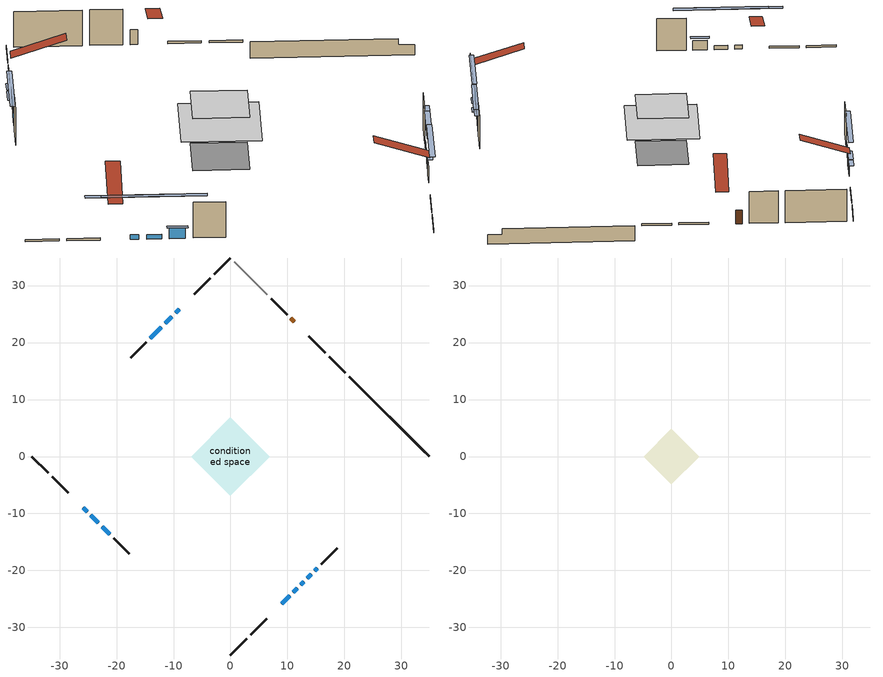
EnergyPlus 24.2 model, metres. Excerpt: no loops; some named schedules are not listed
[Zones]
conditioned space
 floor adiabatic (AdiabaticFloorConstruction): -6.9,0 0,6.9 6.9,0 0,-6.9 z3.24
 floor foundation (Slab1 construction): -4.88,0 0,4.88 4.88,0 0,-4.88 z-1.46
 wall outside (RimJoist1 construction): 0,-34.84 2.87,-31.97 / -34.84,0 -31.97,-2.87 / 0,34.84 -2.87,31.97 / 20.17,14.67 17.3,17.54 z0.8:1.1
 wall outside (RimJoist2 construction): 3.53,-31.31 6.4,-28.44 / -31.31,-3.53 -28.44,-6.4 / -3.53,31.31 -6.4,28.44 / 16.64,18.19 13.77,21.07 z0.8:1.1
 wall outside (AdiabaticWallConstruction 1): 11.21,23.63 10.58,24.25 z0.8:2.83
 wall outside (AdiabaticWallConstruction): -8.97,25.87 -9.65,25.19 / -10.31,24.53 -11.49,23.35 / 11.02,-23.81 11.71,-23.13 / -22.55,-12.29 -21.18,-13.66 z0.8:2.22; 8.97,-25.87 10.37,-24.47 z0.8:2.93; -25.87,-8.97 -25.15,-9.69 / -24.5,-10.34 -23.2,-11.63 z0.8:1.41; 12.36,-22.47 12.83,-22 z0.8:1.77; -12.15,22.69 -14.09,20.75 z0.8:2.12; 13.49,-21.35 14.17,-20.66 z0.8:1.92; 14.83,-20.01 15.26,-19.58 z0.8:1.82
 wall outside (Wall1 construction): 15.92,-18.92 18.7,-16.13 / -20.52,-14.31 -17.74,-17.1 / -14.75,20.09 -17.53,17.31 / 9.93,24.91 7.14,27.7 z0.8:5.68
 wall foundation (FoundationWall1 construction): 20.83,14.01,-1.46 20.83,14.01,0.8 33.44,1.4,0.8 33.44,1.4,-0.08 34.84,0,-0.08 34.84,0,-1.46
 wall adiabatic (Wall3 construction): 6.48,28.35 0.66,34.18 z0.8:5.68
 window (WindowConstruction): -8.97,25.87 -9.65,25.19 z0.8:2.22
 window (WindowConstruction 8): 8.97,-25.87 10.37,-24.47 z0.8:2.93
 window (WindowConstruction 9): -25.87,-8.97 -25.15,-9.68 z0.8:1.41
 window (WindowConstruction 10): -24.5,-10.34 -23.2,-11.63 z0.8:1.41
 window (WindowConstruction 1): -10.31,24.53 -11.49,23.35 z0.8:2.22
 window (WindowConstruction 2): 11.02,-23.81 11.71,-23.13 z0.8:2.22
 window (WindowConstruction 3): 12.36,-22.47 12.83,-22.01 z0.8:1.77
 window (WindowConstruction 4): -22.55,-12.29 -21.18,-13.66 z0.8:2.22
 window (WindowConstruction 5): -12.15,22.69 -14.09,20.75 z0.8:2.12
 window (WindowConstruction 6): 13.49,-21.35 14.17,-20.67 z0.8:1.92
 window (WindowConstruction 7): 14.83,-20.01 15.26,-19.58 z0.8:1.81
 door (Door): 11.21,23.63 10.58,24.25 z0.8:2.83
 ceiling adiabatic (AdiabaticFloorConstruction): 0,-6.9 6.9,0 0,6.9 -6.9,0 z3.24
attic - vented
 floor to conditioned space (Floor1 construction Reversed): -4.88,0 0,4.88 4.88,0 0,-4.88 z5.68
 roof outside (Roof1 construction): 8.31,-26.53,5.68 3.55,-21.77,7.92 2.3,-23.03,7.92 7.06,-27.78,5.68; -26.53,-8.31,5.68 -21.77,-3.55,7.92 -23.03,-2.3,7.92 -27.78,-7.06,5.68; -8.31,26.53,5.68 -3.55,21.77,7.92 -2.3,23.03,7.92 -7.06,27.78,5.68; 11.86,22.98,5.68 7.11,18.22,7.92 8.36,16.97,7.92 13.11,21.72,5.68
shading: -9.86,24.98 -8.76,26.08 -9.19,26.51 -10.29,25.41 z2.52; 12.52,-22.31 6.81,-28.03 7.24,-28.46 12.96,-22.74 z5.98; -21.27,-13.57 -29.75,-5.08 -30.18,-5.52 -21.7,-14 z6.9; -19.32,-15.52 -28.38,-6.46 -28.81,-6.89 -19.75,-15.95 z6.9; -11.7,23.13 -10.1,24.74 -10.53,25.17 -12.13,23.57 z2.52; 11.92,-22.92 10.81,-24.02 11.24,-24.46 12.35,-23.35 z2.52; 13.04,-21.79 12.15,-22.68 12.58,-23.12 13.47,-22.23 z2.06; -20.97,-13.87 -22.76,-12.08 -23.19,-12.51 -21.4,-14.3 z2.52; -16.25,18.59 -9.99,24.85 -10.42,25.28 -16.68,19.02 z5.17; 16.33,-18.51 11.33,-23.51 11.76,-23.94 16.76,-18.94 z4.97; 17.42,-17.42 12.67,-22.17 13.1,-22.6 17.85,-17.85 z4.87
[Building]
Building 1: Terrain=Suburbs
[Site:Location]
Montreal Intl AP_QC: Latitude {deg}=45.47; Longitude {deg}=-73.74; Time Zone {hr}=-5; Elevation {m}=36; Keep Site Location Information=Yes
[Site:GroundTemperature:Shallow]
2.07863, -0.316383, -0.508184, 0.628371, 5.19101, 9.73239, 13.6695, 16.1636, 16.3755, 14.347, 10.5102, 6.10817
[Site:WaterMainsTemperature]
Calculation Method=Schedule; Temperature Schedule=mains temperature schedule
[Material] Roughness=Rough; Thermal Absorptance=0.9
Name | Thickness {m} | Conductivity {W/m-K} | Density {kg/m3} | Specific Heat {J/kg-K} | Solar Absorptance | Visible Absorptance
asphalt or fiberglass shingles | 0.00635 | 0.162714 | 1121.4 | 1465.45 | 0.4 | 0.4
ceiling stud and cavity | 0.1397 | 0.0949009 | 65.682 | 1177.47 | 0.7 | 0.7
concrete 4.0 in. | 0.1016 | 1.803125 | 2242.8 | 837.4 | 0.7 | 0.7
concrete 8.0 in. | 0.2032 | 1.803125 | 2242.8 | 837.4 | 0.7 | 0.7
door material | 0.04445 | 0.0451087 | 512.64 | 1214.23 | 0.7 | 0.7
exterior vertical ins | 0.0144571 | 0.029427 | 32.04 | 1214.23 | 0.7 | 0.7
floor covering | 0.0127 | 0.0433444 | 54.468 | 1339.84 | 0.6 | 0.6
floor rigid ins; wall rigid ins | 0.512978 | 0.029427 | 32.04 | 1214.23 | 0.7 | 0.7
floor stud and cavity | 0.1397 | 1.75129 | 37.0049 | 1207.88 | 0.7 | 0.7
furniture material conditioned space 1 | 0.1524 | 0.115458 | 640.8 | 1214.23 | 0.6 | 0.6
gypsum board | 0.0127 | 0.160291 | 801 | 837.4 | 0.6 | 0.6
gypsum board 1 | 0.0127 | 0.160291 | 801 | 837.4 | 0.7 | 0.7
osb sheathing 0.5 in. | 0.0127 | 0.115458 | 512.64 | 1214.23 | 0.7 | 0.7
osb sheathing 0.5 in. 1 | 0.0127 | 0.115458 | 512.64 | 1214.23 | 0.4 | 0.4
osb sheathing 0.75 in. | 0.01905 | 0.115458 | 512.64 | 1214.23 | 0.7 | 0.7
osb sheathing 2.0 in. | 0.0508 | 0.115458 | 512.64 | 1214.23 | 0.7 | 0.7
rim joist stud and cavity | 0.0508 | 0.0380316 | 125.044 | 1163.47 | 0.6 | 0.6
rim joist stud and cavity 1 | 0.0508 | 0.648972 | 50.32683 | 1063.81 | 0.6 | 0.6
wall stud and cavity | 0.1397 | 0.0980698 | 139.0536 | 1170.24 | 0.7 | 0.7
wall stud and cavity 1 | 0.1397 | 0.0880027 | 139.0536 | 1170.24 | 0.7 | 0.7
wall stud and cavity 2 | 0.0889 | 0.380278 | 52.3479 | 1209.89 | 0.7 | 0.7
wall stud and cavity 3 | 0.0889 | 0.391764 | 83.0341 | 1211.67 | 0.7 | 0.7
wood siding | 0.0254 | 0.102417 | 544.68 | 1172.36 | 0.4 | 0.4
wood siding 1; wood siding 2; wood siding 3 | 0.0254 | 0.102417 | 544.68 | 1172.36 | 0.7 | 0.7
[WindowMaterial:SimpleGlazingSystem]
Name | U-Factor {W/m2-K} | Solar Heat Gain Coefficient
WindowMaterial | 3.30232 | 0.66
WindowMaterial 1 | 3.29835 | 0.69
WindowMaterial 2 | 3.30573 | 0.62
WindowMaterial 3 | 3.29721 | 0.69
WindowMaterial 4 | 3.30346 | 0.65
WindowMaterial 5 | 3.30687 | 0.61
WindowMaterial 6 | 3.29438 | 0.7
WindowMaterial 7 | 3.30914 | 0.63
[Construction]
AdiabaticFloorConstruction: floor stud and cavity, floor rigid ins, osb sheathing 0.75 in., floor covering
AdiabaticWallConstruction: wood siding 2, wall rigid ins, wall stud and cavity 2, gypsum board
AdiabaticWallConstruction 1: wood siding 3, wall rigid ins, wall stud and cavity 2, gypsum board
Door: door material
Floor1 construction Reversed: gypsum board, ceiling stud and cavity
FoundationWall1 construction: concrete 8.0 in., gypsum board 1
furniture construction conditioned space 1: furniture material conditioned space 1
PartitionWallConstruction: gypsum board, wall stud and cavity 3, gypsum board
RimJoist1 construction: wood siding 1, osb sheathing 2.0 in., rim joist stud and cavity
RimJoist2 construction: wood siding 1, rim joist stud and cavity 1
Roof1 construction: asphalt or fiberglass shingles
Slab1 construction: concrete 4.0 in.
Wall1 construction: wood siding, osb sheathing 0.5 in., wall stud and cavity, gypsum board
Wall3 construction: osb sheathing 0.5 in. 1, wall stud and cavity 1, gypsum board
WindowConstruction; WindowConstruction 2; WindowConstruction 4: WindowMaterial
WindowConstruction 1: WindowMaterial 1
WindowConstruction 10: WindowMaterial 7
WindowConstruction 3: WindowMaterial 2
WindowConstruction 5: WindowMaterial 3
WindowConstruction 6: WindowMaterial 4
WindowConstruction 7; WindowConstruction 9: WindowMaterial 5
WindowConstruction 8: WindowMaterial 6
[Zone] Multiplier=1; Part of Total Floor Area=Yes
Name | Volume {m3}
attic - vented | 17.3412
conditioned space | 363.2
[Space]
Name | Zone | Volume {m3}
attic - vented 1 | attic - vented | 17.3412
conditioned space 1 | conditioned space | 363.2
[ZoneInfiltration:EffectiveLeakageArea]
infil attic - vented 1: Zone or Space=attic - vented 1; Schedule=Always On Discrete; Effective Air Leakage Area {cm2}=1906.4; Stack Coefficient=0.000155862; Wind Coefficient=8.43509e-06
[ZoneMixing]
whole house fan mix: Zone or Space=attic - vented; Schedule=Always On Continuous; Design Flow Rate Calculation Method=Flow/Zone; Design Flow Rate {m3/s}=0; Source Zone or Space=conditioned space
[SurfaceProperty:ExposedFoundationPerimeter]
Slab1: Exposed Perimeter Calculation Method=TotalExposedPerimeter; Total Exposed Perimeter {m}=19.812
[InternalMass] Zone or ZoneList=conditioned space; Space or SpaceList=conditioned space 1
Name | Construction | Surface Area {m2}
furniture mass conditioned space 1 | furniture construction conditioned space 1 | 57.2
partition wall mass | PartitionWallConstruction | 143
[Lights]
interior lighting: Zone or ZoneList or Space or SpaceList=conditioned space 1; Schedule=interior lighting schedule; Design Level Calculation Method=LightingLevel; Lighting Level {W}=343.2; Return Air Fraction=0; Fraction Radiant=0.6; Fraction Visible=0.2; Fraction Replaceable=1
[People]
occupants: Zone or ZoneList or Space or SpaceList=conditioned space 1; Number of People Schedule=occupants schedule; Number of People Calculation Method=People; Number of People=3; Fraction Radiant=0.314171; Sensible Heat Fraction=0.56303; Activity Level Schedule=occupants activity schedule; Carbon Dioxide Generation Rate {m3/s-W}=0; Enable ASHRAE 55 Comfort Warnings=No; Mean Radiant Temperature Calculation Type=EnclosureAveraged
[ElectricEquipment] Zone or ZoneList or Space or SpaceList=conditioned space 1; Design Level Calculation Method=EquipmentLevel
Name | Schedule | Design Level {W} | Fraction Latent | Fraction Radiant | Fraction Lost
clothes dryer | clothes dryer schedule | 140.772 | 0.015 | 0.081 | 0.85
clothes washer | clothes washer schedule | 32.1985 | 0.03 | 0.162 | 0.7
cooking range | cooking range schedule | 208.969 | 0.08 | 0.432 | 0.2
dishwasher | dishwasher schedule | 66.8632 | 0.3 | 0.18 | 0.4
fridge | fridge schedule | 72.9452 | 0 | 0.6 | 0
mech vent bath fan 0 | mech vent bath fan 0 schedule | 50.2 | 0 | 0 | 1
mech vent house fan | mech vent house fan schedule | 0 | 0 | 0 | 1
mech vent house fan cfis | mech vent house fan cfis schedule | 0 | 0 | 0 | 0
mech vent range fan 0 | mech vent range fan 0 schedule | 57 | 0 | 0 | 1
misc plug loads | misc plug loads schedule | 494.7 | 0.045 | 0.513 | 0.1
whole house fan | Always On Discrete | 0 | 0 | 0 | 1
[OtherEquipment] Zone or ZoneList or Space or SpaceList=conditioned space 1; Design Level Calculation Method=EquipmentLevel
Name | Fuel Type | Schedule | Design Level {W} | Fraction Latent | Fraction Radiant | Fraction Lost
clothes dryer 1 | Electricity | clothes dryer schedule | 0 | 0.015 | 0.081 | 0.85
cooking range 1 | Electricity | cooking range schedule | 0 | 0.08 | 0.432 | 0.2
general water use latent | None | general water use schedule | 59.3978 | 1 | 0 | 0
general water use sensible | None | general water use schedule | -58.539 | 0 | 0.6 | 0
mech vent house fan latent load | None | Always On Discrete | 0 | 1 | 0 | 0
mech vent house fan sensible load | None | Always On Discrete | 0 | 0 | 0 | 0
water heater energy adjustment1 | Electricity | Always On Discrete | 0.01 | 0 | 0 | 1
[ZoneInfiltration:DesignFlowRate] Zone or ZoneList or Space or SpaceList=conditioned space 1; Schedule=Always On Discrete; Design Flow Rate Calculation Method=Flow/Zone; Design Flow Rate {m3/s}=0
infil flow; natural vent flow; whole house fan flow
[Foundation:Kiva]
Foundation Kiva 1: Initial Indoor Air Temperature {C}=18; Wall Height Above Grade {m}=0.800009; Wall Depth Below Slab {m}=0.2032; Custom Block Material Name 1=exterior vertical ins; Custom Block Depth 1 {m}=2.26; Custom Block X Position 1 {m}=0.2159; Custom Block Z Position 1 {m}=0
[Foundation:Kiva:Settings]
Soil Conductivity {W/m-K}=0.849921; Soil Density {kg/m3}=1842.3; Soil Specific Heat {J/kg-K}=418.7; Ground Solar Absorptivity=0.9; Ground Thermal Absorptivity=0.9; Ground Surface Roughness {m}=0.03; Far-Field Width {m}=40; Deep-Ground Boundary Condition=ZeroFlux; Deep-Ground Depth {m}=40; Minimum Cell Dimension {m}=0.2; Maximum Cell Growth Coefficient=3; Simulation Timestep=Timestep
[Exterior:Lights]
exterior lighting: Schedule=exterior lighting schedule; Design Level {W}=75.6
[Schedule:Constant]
Name | Hourly Value
Always On Continuous; mech vent house fan schedule; mech vent house fan cfis schedule; Always On Discrete | 1
occupants activity schedule | 117.228
fridge schedule | 0
[Schedule:Week:Daily]
interior lighting schedule Week Rule - Jan1-Jan27: interior lighting schedule day, interior lighting schedule day, interior lighting schedule day, interior lighting schedule day, interior lighting schedule day, interior lighting schedule day, interior lighting schedule day, interior lighting schedule default day, interior lighting schedule default day, interior lighting schedule default day, interior lighting schedule default day, interior lighting schedule default day
interior lighting schedule Week Rule - Jan28-Feb3: interior lighting schedule day, interior lighting schedule day, interior lighting schedule day, interior lighting schedule day, interior lighting schedule day 1, interior lighting schedule day 1, interior lighting schedule day 1, interior lighting schedule default day, interior lighting schedule default day, interior lighting schedule default day, interior lighting schedule default day, interior lighting schedule default day
interior lighting schedule Week Rule - Feb4-Feb24: interior lighting schedule day 1, interior lighting schedule day 1, interior lighting schedule day 1, interior lighting schedule day 1, interior lighting schedule day 1, interior lighting schedule day 1, interior lighting schedule day 1, interior lighting schedule default day, interior lighting schedule default day, interior lighting schedule default day, interior lighting schedule default day, interior lighting schedule default day
interior lighting schedule Week Rule - Feb25-Mar3: interior lighting schedule day 1, interior lighting schedule day 1, interior lighting schedule day 1, interior lighting schedule day 1, interior lighting schedule day 2, interior lighting schedule day 2, interior lighting schedule day 2, interior lighting schedule default day, interior lighting schedule default day, interior lighting schedule default day, interior lighting schedule default day, interior lighting schedule default day
interior lighting schedule Week Rule - Mar4-Mar31: interior lighting schedule day 2, interior lighting schedule day 2, interior lighting schedule day 2, interior lighting schedule day 2, interior lighting schedule day 2, interior lighting schedule day 2, interior lighting schedule day 2, interior lighting schedule default day, interior lighting schedule default day, interior lighting schedule default day, interior lighting schedule default day, interior lighting schedule default day
interior lighting schedule Week Rule - Apr1-Apr28: interior lighting schedule day 3, interior lighting schedule day 3, interior lighting schedule day 3, interior lighting schedule day 3, interior lighting schedule day 3, interior lighting schedule day 3, interior lighting schedule day 3, interior lighting schedule default day, interior lighting schedule default day, interior lighting schedule default day, interior lighting schedule default day, interior lighting schedule default day
interior lighting schedule Week Rule - Apr29-May5: interior lighting schedule day 3, interior lighting schedule day 3, interior lighting schedule day 4, interior lighting schedule day 4, interior lighting schedule day 4, interior lighting schedule day 4, interior lighting schedule day 4, interior lighting schedule default day, interior lighting schedule default day, interior lighting schedule default day, interior lighting schedule default day, interior lighting schedule default day
interior lighting schedule Week Rule - May6-May26: interior lighting schedule day 4, interior lighting schedule day 4, interior lighting schedule day 4, interior lighting schedule day 4, interior lighting schedule day 4, interior lighting schedule day 4, interior lighting schedule day 4, interior lighting schedule default day, interior lighting schedule default day, interior lighting schedule default day, interior lighting schedule default day, interior lighting schedule default day
interior lighting schedule Week Rule - May27-Jun2: interior lighting schedule day 4, interior lighting schedule day 4, interior lighting schedule day 4, interior lighting schedule day 4, interior lighting schedule day 4, interior lighting schedule day 5, interior lighting schedule day 5, interior lighting schedule default day, interior lighting schedule default day, interior lighting schedule default day, interior lighting schedule default day, interior lighting schedule default day
interior lighting schedule Week Rule - Jun3-Jun30: interior lighting schedule day 5, interior lighting schedule day 5, interior lighting schedule day 5, interior lighting schedule day 5, interior lighting schedule day 5, interior lighting schedule day 5, interior lighting schedule day 5, interior lighting schedule default day, interior lighting schedule default day, interior lighting schedule default day, interior lighting schedule default day, interior lighting schedule default day
interior lighting schedule Week Rule - Jul1-Jul28: interior lighting schedule day 6, interior lighting schedule day 6, interior lighting schedule day 6, interior lighting schedule day 6, interior lighting schedule day 6, interior lighting schedule day 6, interior lighting schedule day 6, interior lighting schedule default day, interior lighting schedule default day, interior lighting schedule default day, interior lighting schedule default day, interior lighting schedule default day
interior lighting schedule Week Rule - Jul29-Aug4: interior lighting schedule day 6, interior lighting schedule day 6, interior lighting schedule day 6, interior lighting schedule day 7, interior lighting schedule day 7, interior lighting schedule day 7, interior lighting schedule day 7, interior lighting schedule default day, interior lighting schedule default day, interior lighting schedule default day, interior lighting schedule default day, interior lighting schedule default day
interior lighting schedule Week Rule - Aug5-Aug25: interior lighting schedule day 7, interior lighting schedule day 7, interior lighting schedule day 7, interior lighting schedule day 7, interior lighting schedule day 7, interior lighting schedule day 7, interior lighting schedule day 7, interior lighting schedule default day, interior lighting schedule default day, interior lighting schedule default day, interior lighting schedule default day, interior lighting schedule default day
interior lighting schedule Week Rule - Aug26-Sep1: interior lighting schedule day 7, interior lighting schedule day 7, interior lighting schedule day 7, interior lighting schedule day 7, interior lighting schedule day 7, interior lighting schedule day 7, interior lighting schedule day 8, interior lighting schedule default day, interior lighting schedule default day, interior lighting schedule default day, interior lighting schedule default day, interior lighting schedule default day
interior lighting schedule Week Rule - Sep2-Sep29: interior lighting schedule day 8, interior lighting schedule day 8, interior lighting schedule day 8, interior lighting schedule day 8, interior lighting schedule day 8, interior lighting schedule day 8, interior lighting schedule day 8, interior lighting schedule default day, interior lighting schedule default day, interior lighting schedule default day, interior lighting schedule default day, interior lighting schedule default day
interior lighting schedule Week Rule - Sep30-Oct6: interior lighting schedule day 8, interior lighting schedule day 9, interior lighting schedule day 9, interior lighting schedule day 9, interior lighting schedule day 9, interior lighting schedule day 9, interior lighting schedule day 9, interior lighting schedule default day, interior lighting schedule default day, interior lighting schedule default day, interior lighting schedule default day, interior lighting schedule default day
interior lighting schedule Week Rule - Oct7-Oct27: interior lighting schedule day 9, interior lighting schedule day 9, interior lighting schedule day 9, interior lighting schedule day 9, interior lighting schedule day 9, interior lighting schedule day 9, interior lighting schedule day 9, interior lighting schedule default day, interior lighting schedule default day, interior lighting schedule default day, interior lighting schedule default day, interior lighting schedule default day
interior lighting schedule Week Rule - Oct28-Nov3: interior lighting schedule day 9, interior lighting schedule day 9, interior lighting schedule day 9, interior lighting schedule day 9, interior lighting schedule day 10, interior lighting schedule day 10, interior lighting schedule day 10, interior lighting schedule default day, interior lighting schedule default day, interior lighting schedule default day, interior lighting schedule default day, interior lighting schedule default day
interior lighting schedule Week Rule - Nov4-Nov24: interior lighting schedule day 10, interior lighting schedule day 10, interior lighting schedule day 10, interior lighting schedule day 10, interior lighting schedule day 10, interior lighting schedule day 10, interior lighting schedule day 10, interior lighting schedule default day, interior lighting schedule default day, interior lighting schedule default day, interior lighting schedule default day, interior lighting schedule default day
interior lighting schedule Week Rule - Nov25-Dec1: interior lighting schedule day 10, interior lighting schedule day 10, interior lighting schedule day 10, interior lighting schedule day 10, interior lighting schedule day 10, interior lighting schedule day 10, interior lighting schedule day 11, interior lighting schedule default day, interior lighting schedule default day, interior lighting schedule default day, interior lighting schedule default day, interior lighting schedule default day
interior lighting schedule Week Rule - Dec2-Dec31: interior lighting schedule day 11, interior lighting schedule day 11, interior lighting schedule day 11, interior lighting schedule day 11, interior lighting schedule day 11, interior lighting schedule day 11, interior lighting schedule day 11, interior lighting schedule default day, interior lighting schedule default day, interior lighting schedule default day, interior lighting schedule default day, interior lighting schedule default day
occupants schedule Week Rule - Jan1-Dec31: occupants schedule day, occupants schedule day, occupants schedule day, occupants schedule day, occupants schedule day, occupants schedule day, occupants schedule day, occupants schedule default day, occupants schedule default day, occupants schedule default day, occupants schedule default day, occupants schedule default day
clothes dryer schedule Week Rule - Jan1-Dec31: clothes dryer schedule day, clothes dryer schedule day, clothes dryer schedule day, clothes dryer schedule day, clothes dryer schedule day, clothes dryer schedule day, clothes dryer schedule day, clothes dryer schedule default day, clothes dryer schedule default day, clothes dryer schedule default day, clothes dryer schedule default day, clothes dryer schedule default day
clothes washer schedule Week Rule - Jan1-Dec31: clothes washer schedule day, clothes washer schedule day, clothes washer schedule day, clothes washer schedule day, clothes washer schedule day, clothes washer schedule day, clothes washer schedule day, clothes washer schedule default day, clothes washer schedule default day, clothes washer schedule default day, clothes washer schedule default day, clothes washer schedule default day
cooking range schedule Week Rule - Jan1-Dec31: cooking range schedule day, cooking range schedule day, cooking range schedule day, cooking range schedule day, cooking range schedule day, cooking range schedule day, cooking range schedule day, cooking range schedule default day, cooking range schedule default day, cooking range schedule default day, cooking range schedule default day, cooking range schedule default day
dishwasher schedule Week Rule - Jan1-Dec31: dishwasher schedule day, dishwasher schedule day, dishwasher schedule day, dishwasher schedule day, dishwasher schedule day, dishwasher schedule day, dishwasher schedule day, dishwasher schedule default day, dishwasher schedule default day, dishwasher schedule default day, dishwasher schedule default day, dishwasher schedule default day
mech vent bath fan 0 schedule Week Rule - Jan1-Dec31: mech vent bath fan 0 schedule day, mech vent bath fan 0 schedule day, mech vent bath fan 0 schedule day, mech vent bath fan 0 schedule day, mech vent bath fan 0 schedule day, mech vent bath fan 0 schedule day, mech vent bath fan 0 schedule day, mech vent bath fan 0 schedule default day, mech vent bath fan 0 schedule default day, mech vent bath fan 0 schedule default day, mech vent bath fan 0 schedule default day, mech vent bath fan 0 schedule default day
mech vent range fan 0 schedule Week Rule - Jan1-Dec31: mech vent range fan 0 schedule day, mech vent range fan 0 schedule day, mech vent range fan 0 schedule day, mech vent range fan 0 schedule day, mech vent range fan 0 schedule day, mech vent range fan 0 schedule day, mech vent range fan 0 schedule day, mech vent range fan 0 schedule default day, mech vent range fan 0 schedule default day, mech vent range fan 0 schedule default day, mech vent range fan 0 schedule default day, mech vent range fan 0 schedule default day
misc plug loads schedule Week Rule - Jan1-Dec31: misc plug loads schedule day, misc plug loads schedule day, misc plug loads schedule day, misc plug loads schedule day, misc plug loads schedule day, misc plug loads schedule day, misc plug loads schedule day, misc plug loads schedule default day, misc plug loads schedule default day, misc plug loads schedule default day, misc plug loads schedule default day, misc plug loads schedule default day
general water use schedule Week Rule - Jan1-Dec31: general water use schedule day, general water use schedule day, general water use schedule day, general water use schedule day, general water use schedule day, general water use schedule day, general water use schedule day, general water use schedule default day, general water use schedule default day, general water use schedule default day, general water use schedule default day, general water use schedule default day
exterior lighting schedule Week Rule - Jan1-Jan27: exterior lighting schedule day, exterior lighting schedule day, exterior lighting schedule day, exterior lighting schedule day, exterior lighting schedule day, exterior lighting schedule day, exterior lighting schedule day, exterior lighting schedule default day, exterior lighting schedule default day, exterior lighting schedule default day, exterior lighting schedule default day, exterior lighting schedule default day
exterior lighting schedule Week Rule - Jan28-Feb3: exterior lighting schedule day, exterior lighting schedule day, exterior lighting schedule day, exterior lighting schedule day, exterior lighting schedule day 1, exterior lighting schedule day 1, exterior lighting schedule day 1, exterior lighting schedule default day, exterior lighting schedule default day, exterior lighting schedule default day, exterior lighting schedule default day, exterior lighting schedule default day
exterior lighting schedule Week Rule - Feb4-Feb24: exterior lighting schedule day 1, exterior lighting schedule day 1, exterior lighting schedule day 1, exterior lighting schedule day 1, exterior lighting schedule day 1, exterior lighting schedule day 1, exterior lighting schedule day 1, exterior lighting schedule default day, exterior lighting schedule default day, exterior lighting schedule default day, exterior lighting schedule default day, exterior lighting schedule default day
exterior lighting schedule Week Rule - Feb25-Mar3: exterior lighting schedule day 1, exterior lighting schedule day 1, exterior lighting schedule day 1, exterior lighting schedule day 1, exterior lighting schedule day 2, exterior lighting schedule day 2, exterior lighting schedule day 2, exterior lighting schedule default day, exterior lighting schedule default day, exterior lighting schedule default day, exterior lighting schedule default day, exterior lighting schedule default day
exterior lighting schedule Week Rule - Mar4-Mar31: exterior lighting schedule day 2, exterior lighting schedule day 2, exterior lighting schedule day 2, exterior lighting schedule day 2, exterior lighting schedule day 2, exterior lighting schedule day 2, exterior lighting schedule day 2, exterior lighting schedule default day, exterior lighting schedule default day, exterior lighting schedule default day, exterior lighting schedule default day, exterior lighting schedule default day
exterior lighting schedule Week Rule - Apr1-Apr28: exterior lighting schedule day 3, exterior lighting schedule day 3, exterior lighting schedule day 3, exterior lighting schedule day 3, exterior lighting schedule day 3, exterior lighting schedule day 3, exterior lighting schedule day 3, exterior lighting schedule default day, exterior lighting schedule default day, exterior lighting schedule default day, exterior lighting schedule default day, exterior lighting schedule default day
exterior lighting schedule Week Rule - Apr29-May5: exterior lighting schedule day 3, exterior lighting schedule day 3, exterior lighting schedule day 4, exterior lighting schedule day 4, exterior lighting schedule day 4, exterior lighting schedule day 4, exterior lighting schedule day 4, exterior lighting schedule default day, exterior lighting schedule default day, exterior lighting schedule default day, exterior lighting schedule default day, exterior lighting schedule default day
exterior lighting schedule Week Rule - May6-May26: exterior lighting schedule day 4, exterior lighting schedule day 4, exterior lighting schedule day 4, exterior lighting schedule day 4, exterior lighting schedule day 4, exterior lighting schedule day 4, exterior lighting schedule day 4, exterior lighting schedule default day, exterior lighting schedule default day, exterior lighting schedule default day, exterior lighting schedule default day, exterior lighting schedule default day
exterior lighting schedule Week Rule - May27-Jun2: exterior lighting schedule day 4, exterior lighting schedule day 4, exterior lighting schedule day 4, exterior lighting schedule day 4, exterior lighting schedule day 4, exterior lighting schedule day 5, exterior lighting schedule day 5, exterior lighting schedule default day, exterior lighting schedule default day, exterior lighting schedule default day, exterior lighting schedule default day, exterior lighting schedule default day
exterior lighting schedule Week Rule - Jun3-Jun30: exterior lighting schedule day 5, exterior lighting schedule day 5, exterior lighting schedule day 5, exterior lighting schedule day 5, exterior lighting schedule day 5, exterior lighting schedule day 5, exterior lighting schedule day 5, exterior lighting schedule default day, exterior lighting schedule default day, exterior lighting schedule default day, exterior lighting schedule default day, exterior lighting schedule default day
exterior lighting schedule Week Rule - Jul1-Jul28: exterior lighting schedule day 6, exterior lighting schedule day 6, exterior lighting schedule day 6, exterior lighting schedule day 6, exterior lighting schedule day 6, exterior lighting schedule day 6, exterior lighting schedule day 6, exterior lighting schedule default day, exterior lighting schedule default day, exterior lighting schedule default day, exterior lighting schedule default day, exterior lighting schedule default day
exterior lighting schedule Week Rule - Jul29-Aug4: exterior lighting schedule day 6, exterior lighting schedule day 6, exterior lighting schedule day 6, exterior lighting schedule day 7, exterior lighting schedule day 7, exterior lighting schedule day 7, exterior lighting schedule day 7, exterior lighting schedule default day, exterior lighting schedule default day, exterior lighting schedule default day, exterior lighting schedule default day, exterior lighting schedule default day
exterior lighting schedule Week Rule - Aug5-Aug25: exterior lighting schedule day 7, exterior lighting schedule day 7, exterior lighting schedule day 7, exterior lighting schedule day 7, exterior lighting schedule day 7, exterior lighting schedule day 7, exterior lighting schedule day 7, exterior lighting schedule default day, exterior lighting schedule default day, exterior lighting schedule default day, exterior lighting schedule default day, exterior lighting schedule default day
exterior lighting schedule Week Rule - Aug26-Sep1: exterior lighting schedule day 7, exterior lighting schedule day 7, exterior lighting schedule day 7, exterior lighting schedule day 7, exterior lighting schedule day 7, exterior lighting schedule day 7, exterior lighting schedule day 8, exterior lighting schedule default day, exterior lighting schedule default day, exterior lighting schedule default day, exterior lighting schedule default day, exterior lighting schedule default day
exterior lighting schedule Week Rule - Sep2-Sep29: exterior lighting schedule day 8, exterior lighting schedule day 8, exterior lighting schedule day 8, exterior lighting schedule day 8, exterior lighting schedule day 8, exterior lighting schedule day 8, exterior lighting schedule day 8, exterior lighting schedule default day, exterior lighting schedule default day, exterior lighting schedule default day, exterior lighting schedule default day, exterior lighting schedule default day
exterior lighting schedule Week Rule - Sep30-Oct6: exterior lighting schedule day 8, exterior lighting schedule day 9, exterior lighting schedule day 9, exterior lighting schedule day 9, exterior lighting schedule day 9, exterior lighting schedule day 9, exterior lighting schedule day 9, exterior lighting schedule default day, exterior lighting schedule default day, exterior lighting schedule default day, exterior lighting schedule default day, exterior lighting schedule default day
exterior lighting schedule Week Rule - Oct7-Oct27: exterior lighting schedule day 9, exterior lighting schedule day 9, exterior lighting schedule day 9, exterior lighting schedule day 9, exterior lighting schedule day 9, exterior lighting schedule day 9, exterior lighting schedule day 9, exterior lighting schedule default day, exterior lighting schedule default day, exterior lighting schedule default day, exterior lighting schedule default day, exterior lighting schedule default day
exterior lighting schedule Week Rule - Oct28-Nov3: exterior lighting schedule day 9, exterior lighting schedule day 9, exterior lighting schedule day 9, exterior lighting schedule day 9, exterior lighting schedule day 10, exterior lighting schedule day 10, exterior lighting schedule day 10, exterior lighting schedule default day, exterior lighting schedule default day, exterior lighting schedule default day, exterior lighting schedule default day, exterior lighting schedule default day
exterior lighting schedule Week Rule - Nov4-Nov24: exterior lighting schedule day 10, exterior lighting schedule day 10, exterior lighting schedule day 10, exterior lighting schedule day 10, exterior lighting schedule day 10, exterior lighting schedule day 10, exterior lighting schedule day 10, exterior lighting schedule default day, exterior lighting schedule default day, exterior lighting schedule default day, exterior lighting schedule default day, exterior lighting schedule default day
[Schedule:Year]
interior lighting schedule: interior lighting schedule Week Rule - Jan1-Jan27, 1, 1, 1, 27, interior lighting schedule Week Rule - Jan28-Feb3, 1, 28, 2, 3, interior lighting schedule Week Rule - Feb4-Feb24, 2, 4, 2, 24, interior lighting schedule Week Rule - Feb25-Mar3, 2, 25, 3, 3, interior lighting schedule Week Rule - Mar4-Mar31, 3, 4, 3, 31, interior lighting schedule Week Rule - Apr1-Apr28, 4, 1, 4, 28, interior lighting schedule Week Rule - Apr29-May5, 4, 29, 5, 5, interior lighting schedule Week Rule - May6-May26, 5, 6, 5, 26, interior lighting schedule Week Rule - May27-Jun2, 5, 27, 6, 2, interior lighting schedule Week Rule - Jun3-Jun30, 6, 3, 6, 30, interior lighting schedule Week Rule - Jul1-Jul28, 7, 1, 7, 28, interior lighting schedule Week Rule - Jul29-Aug4, 7, 29, 8, 4, interior lighting schedule Week Rule - Aug5-Aug25, 8, 5, 8, 25, interior lighting schedule Week Rule - Aug26-Sep1, 8, 26, 9, 1, interior lighting schedule Week Rule - Sep2-Sep29, 9, 2, 9, 29, interior lighting schedule Week Rule - Sep30-Oct6, 9, 30, 10, 6, interior lighting schedule Week Rule - Oct7-Oct27, 10, 7, 10, 27, interior lighting schedule Week Rule - Oct28-Nov3, 10, 28, 11, 3, interior lighting schedule Week Rule - Nov4-Nov24, 11, 4, 11, 24, interior lighting schedule Week Rule - Nov25-Dec1, 11, 25, 12, 1, interior lighting schedule Week Rule - Dec2-Dec31, 12, 2, 12, 31
occupants schedule: occupants schedule Week Rule - Jan1-Dec31, 1, 1, 12, 31
clothes dryer schedule: clothes dryer schedule Week Rule - Jan1-Dec31, 1, 1, 12, 31
clothes washer schedule: clothes washer schedule Week Rule - Jan1-Dec31, 1, 1, 12, 31
cooking range schedule: cooking range schedule Week Rule - Jan1-Dec31, 1, 1, 12, 31
dishwasher schedule: dishwasher schedule Week Rule - Jan1-Dec31, 1, 1, 12, 31
mech vent bath fan 0 schedule: mech vent bath fan 0 schedule Week Rule - Jan1-Dec31, 1, 1, 12, 31
mech vent range fan 0 schedule: mech vent range fan 0 schedule Week Rule - Jan1-Dec31, 1, 1, 12, 31
misc plug loads schedule: misc plug loads schedule Week Rule - Jan1-Dec31, 1, 1, 12, 31
general water use schedule: general water use schedule Week Rule - Jan1-Dec31, 1, 1, 12, 31
exterior lighting schedule: exterior lighting schedule Week Rule - Jan1-Jan27, 1, 1, 1, 27, exterior lighting schedule Week Rule - Jan28-Feb3, 1, 28, 2, 3, exterior lighting schedule Week Rule - Feb4-Feb24, 2, 4, 2, 24, exterior lighting schedule Week Rule - Feb25-Mar3, 2, 25, 3, 3, exterior lighting schedule Week Rule - Mar4-Mar31, 3, 4, 3, 31, exterior lighting schedule Week Rule - Apr1-Apr28, 4, 1, 4, 28, exterior lighting schedule Week Rule - Apr29-May5, 4, 29, 5, 5, exterior lighting schedule Week Rule - May6-May26, 5, 6, 5, 26, exterior lighting schedule Week Rule - May27-Jun2, 5, 27, 6, 2, exterior lighting schedule Week Rule - Jun3-Jun30, 6, 3, 6, 30, exterior lighting schedule Week Rule - Jul1-Jul28, 7, 1, 7, 28, exterior lighting schedule Week Rule - Jul29-Aug4, 7, 29, 8, 4, exterior lighting schedule Week Rule - Aug5-Aug25, 8, 5, 8, 25, exterior lighting schedule Week Rule - Aug26-Sep1, 8, 26, 9, 1, exterior lighting schedule Week Rule - Sep2-Sep29, 9, 2, 9, 29, exterior lighting schedule Week Rule - Sep30-Oct6, 9, 30, 10, 6, exterior lighting schedule Week Rule - Oct7-Oct27, 10, 7, 10, 27, exterior lighting schedule Week Rule - Oct28-Nov3, 10, 28, 11, 3, exterior lighting schedule Week Rule - Nov4-Nov24, 11, 4, 11, 24, exterior lighting schedule Week Rule - Nov25-Dec1, 11, 25, 12, 1, exterior lighting schedule Week Rule - Dec2-Dec31, 12, 2, 12, 31
[Schedule:Compact]
mains temperature schedule: Through: 01/01, For: AllDays, Until: 24:00, 6.56833, Through: 01/02, For: AllDays, Until: 24:00, 6.48722, Through: 01/03, For: AllDays, Until: 24:00, 6.40722, Through: 01/04, For: AllDays, Until: 24:00, 6.32889, Through: 01/05, For: AllDays, Until: 24:00, 6.25167, Through: 01/06, For: AllDays, Until: 24:00, 6.17611, Through: 01/07, For: AllDays, Until: 24:00, 6.10222, Through: 01/08, For: AllDays, Until: 24:00, 6.02944, Through: 01/09, For: AllDays, Until: 24:00, 5.95833, Through: 01/10, For: AllDays, Until: 24:00, 5.88889, Through: 01/11, For: AllDays, Until: 24:00, 5.82056, Through: 01/12, For: AllDays, Until: 24:00, 5.75444, Through: 01/13, For: AllDays, Until: 24:00, 5.68944, Through: 01/14, For: AllDays, Until: 24:00, 5.62611, Through: 01/15, For: AllDays, Until: 24:00, 5.56444, Through: 01/16, For: AllDays, Until: 24:00, 5.50444, Through: 01/17, For: AllDays, Until: 24:00, 5.44611, Through: 01/18, For: AllDays, Until: 24:00, 5.38944, Through: 01/19, For: AllDays, Until: 24:00, 5.33389, Through: 01/20, For: AllDays, Until: 24:00, 5.28111, Through: 01/21, For: AllDays, Until: 24:00, 5.22944, Through: 01/22, For: AllDays, Until: 24:00, 5.17944, Through: 01/23, For: AllDays, Until: 24:00, 5.13111, Through: 01/24, For: AllDays, Until: 24:00, 5.085, Through: 01/25, For: AllDays, Until: 24:00, 5.04056, Through: 01/26, For: AllDays, Until: 24:00, 4.99778, Through: 01/27, For: AllDays, Until: 24:00, 4.95667, Through: 01/28, For: AllDays, Until: 24:00, 4.91778, Through: 01/29, For: AllDays, Until: 24:00, 4.88056, Through: 01/30, For: AllDays, Until: 24:00, 4.845, Through: 01/31, For: AllDays, Until: 24:00, 4.81167, Through: 02/01, For: AllDays, Until: 24:00, 4.77944, Through: 02/02, For: AllDays, Until: 24:00, 4.75, Through: 02/03, For: AllDays, Until: 24:00, 4.72167, Through: 02/04, For: AllDays, Until: 24:00, 4.69611, Through: 02/05, For: AllDays, Until: 24:00, 4.67167, Through: 02/06, For: AllDays, Until: 24:00, 4.64944, Through: 02/07, For: AllDays, Until: 24:00, 4.62889, Through: 02/08, For: AllDays, Until: 24:00, 4.61056, Through: 02/09, For: AllDays, Until: 24:00, 4.59389, Through: 02/10, For: AllDays, Until: 24:00, 4.57944, Through: 02/11, For: AllDays, Until: 24:00, 4.56667, Through: 02/12, For: AllDays, Until: 24:00, 4.55611, Through: 02/13, For: AllDays, Until: 24:00, 4.54722, Through: 02/14, For: AllDays, Until: 24:00, 4.54056, Through: 02/15, For: AllDays, Until: 24:00, 4.53556, Through: 02/16, For: AllDays, Until: 24:00, 4.53278, Through: 02/17, For: AllDays, Until: 24:00, 4.53167, Through: 02/18, For: AllDays, Until: 24:00, 4.53278, Through: 02/19, For: AllDays, Until: 24:00, 4.53556, Through: 02/20, For: AllDays, Until: 24:00, 4.54056, Through: 02/21, For: AllDays, Until: 24:00, 4.54722, Through: 02/22, For: AllDays, Until: 24:00, 4.55611, Through: 02/23, For: AllDays, Until: 24:00, 4.56667, Through: 02/24, For: AllDays, Until: 24:00, 4.57944, Through: 02/25, For: AllDays, Until: 24:00, 4.59389, Through: 02/26, For: AllDays, Until: 24:00, 4.61056, Through: 02/27, For: AllDays, Until: 24:00, 4.62889, Through: 02/28, For: AllDays, Until: 24:00, 4.64889, Through: 03/01, For: AllDays, Until: 24:00, 4.67111, Through: 03/02, For: AllDays, Until: 24:00, 4.69556, Through: 03/03, For: AllDays, Until: 24:00, 4.72167, Through: 03/04, For: AllDays, Until: 24:00, 4.74944, Through: 03/05, For: AllDays, Until: 24:00, 4.77944, Through: 03/06, For: AllDays, Until: 24:00, 4.81111, Through: 03/07, For: AllDays, Until: 24:00, 4.84444, Through: 03/08, For: AllDays, Until: 24:00, 4.88, Through: 03/09, For: AllDays, Until: 24:00, 4.91722, Through: 03/10, For: AllDays, Until: 24:00, 4.95611, Through: 03/11, For: AllDays, Until: 24:00, 4.99722, Through: 03/12, For: AllDays, Until: 24:00, 5.04, Through: 03/13, For: AllDays, Until: 24:00, 5.08444, Through: 03/14, For: AllDays, Until: 24:00, 5.13056, Through: 03/15, For: AllDays, Until: 24:00, 5.17889, Through: 03/16, For: AllDays, Until: 24:00, 5.22833, Through: 03/17, For: AllDays, Until: 24:00, 5.28, Through: 03/18, For: AllDays, Until: 24:00, 5.33333, Through: 03/19, For: AllDays, Until: 24:00, 5.38833, Through: 03/20, For: AllDays, Until: 24:00, 5.445, Through: 03/21, For: AllDays, Until: 24:00, 5.50333, Through: 03/22, For: AllDays, Until: 24:00, 5.56333, Through: 03/23, For: AllDays, Until: 24:00, 5.625, Through: 03/24, For: AllDays, Until: 24:00, 5.68833, Through: 03/25, For: AllDays, Until: 24:00, 5.75333, Through: 03/26, For: AllDays, Until: 24:00, 5.81944, Through: 03/27, For: AllDays, Until: 24:00, 5.88778, Through: 03/28, For: AllDays, Until: 24:00, 5.95722, Through: 03/29, For: AllDays, Until: 24:00, 6.02833, Through: 03/30, For: AllDays, Until: 24:00, 6.10111, Through: 03/31, For: AllDays, Until: 24:00, 6.175, Through: 04/01, For: AllDays, Until: 24:00, 6.25056, Through: 04/02, For: AllDays, Until: 24:00, 6.32778, Through: 04/03, For: AllDays, Until: 24:00, 6.40611, Through: 04/04, For: AllDays, Until: 24:00, 6.48556, Through: 04/05, For: AllDays, Until: 24:00, 6.56722, Through: 04/06, For: AllDays, Until: 24:00, 6.64944, Through: 04/07, For: AllDays, Until: 24:00, 6.73333, Through: 04/08, For: AllDays, Until: 24:00, 6.81833, Through: 04/09, For: AllDays, Until: 24:00, 6.905, Through: 04/10, For: AllDays, Until: 24:00, 6.99278, Through: 04/11, For: AllDays, Until: 24:00, 7.08111, Through: 04/12, For: AllDays, Until: 24:00, 7.17167, Through: 04/13, For: AllDays, Until: 24:00, 7.26278, Through: 04/14, For: AllDays, Until: 24:00, 7.355, Through: 04/15, For: AllDays, Until: 24:00, 7.44833, Through: 04/16, For: AllDays, Until: 24:00, 7.54278, Through: 04/17, For: AllDays, Until: 24:00, 7.63889, Through: 04/18, For: AllDays, Until: 24:00, 7.735, Through: 04/19, For: AllDays, Until: 24:00, 7.83278, Through: 04/20, For: AllDays, Until: 24:00, 7.93167, Through: 04/21, For: AllDays, Until: 24:00, 8.03111, Through: 04/22, For: AllDays, Until: 24:00, 8.13167, Through: 04/23, For: AllDays, Until: 24:00, 8.23278, Through: 04/24, For: AllDays, Until: 24:00, 8.335, Through: 04/25, For: AllDays, Until: 24:00, 8.43778, Through: 04/26, For: AllDays, Until: 24:00, 8.54167, Through: 04/27, For: AllDays, Until: 24:00, 8.64611, Through: 04/28, For: AllDays, Until: 24:00, 8.75167, Through: 04/29, For: AllDays, Until: 24:00, 8.85778, Through: 04/30, For: AllDays, Until: 24:00, 8.96444, Through: 05/01, For: AllDays, Until: 24:00, 9.07167, Through: 05/02, For: AllDays, Until: 24:00, 9.17944, Through: 05/03, For: AllDays, Until: 24:00, 9.28778, Through: 05/04, For: AllDays, Until: 24:00, 9.39667, Through: 05/05, For: AllDays, Until: 24:00, 9.50667, Through: 05/06, For: AllDays, Until: 24:00, 9.61667, Through: 05/07, For: AllDays, Until: 24:00, 9.72667, Through: 05/08, For: AllDays, Until: 24:00, 9.83778, Through: 05/09, For: AllDays, Until: 24:00, 9.94889, Through: 05/10, For: AllDays, Until: 24:00, 10.0606, Through: 05/11, For: AllDays, Until: 24:00, 10.1722, Through: 05/12, For: AllDays, Until: 24:00, 10.2844, Through: 05/13, For: AllDays, Until: 24:00, 10.3967, Through: 05/14, For: AllDays, Until: 24:00, 10.5094, Through: 05/15, For: AllDays, Until: 24:00, 10.6222, Through: 05/16, For: AllDays, Until: 24:00, 10.735, Through: 05/17, For: AllDays, Until: 24:00, 10.8478, Through: 05/18, For: AllDays, Until: 24:00, 10.9611, Through: 05/19, For: AllDays, Until: 24:00, 11.0744, Through: 05/20, For: AllDays, Until: 24:00, 11.1872, Through: 05/21, For: AllDays, Until: 24:00, 11.3006, Through: 05/22, For: AllDays, Until: 24:00, 11.4133, Through: 05/23, For: AllDays, Until: 24:00, 11.5267, Through: 05/24, For: AllDays, Until: 24:00, 11.6394, Through: 05/25, For: AllDays, Until: 24:00, 11.7522, Through: 05/26, For: AllDays, Until: 24:00, 11.8644, Through: 05/27, For: AllDays, Until: 24:00, 11.9767, Through: 05/28, For: AllDays, Until: 24:00, 12.0889, Through: 05/29, For: AllDays, Until: 24:00, 12.2006, Through: 05/30, For: AllDays, Until: 24:00, 12.3122, Through: 05/31, For: AllDays, Until: 24:00, 12.4228, Through: 06/01, For: AllDays, Until: 24:00, 12.5339, Through: 06/02, For: AllDays, Until: 24:00, 12.6439, Through: 06/03, For: AllDays, Until: 24:00, 12.7539, Through: 06/04, For: AllDays, Until: 24:00, 12.8628, Through: 06/05, For: AllDays, Until: 24:00, 12.9717, Through: 06/06, For: AllDays, Until: 24:00, 13.08, Through: 06/07, For: AllDays, Until: 24:00, 13.1878, Through: 06/08, For: AllDays, Until: 24:00, 13.2944, Through: 06/09, For: AllDays, Until: 24:00, 13.4011, Through: 06/10, For: AllDays, Until: 24:00, 13.5067, Through: 06/11, For: AllDays, Until: 24:00, 13.6117, Through: 06/12, For: AllDays, Until: 24:00, 13.7156, Through: 06/13, For: AllDays, Until: 24:00, 13.8194, Through: 06/14, For: AllDays, Until: 24:00, 13.9222, Through: 06/15, For: AllDays, Until: 24:00, 14.0239, Through: 06/16, For: AllDays, Until: 24:00, 14.125, Through: 06/17, For: AllDays, Until: 24:00, 14.225, Through: 06/18, For: AllDays, Until: 24:00, 14.3239, Through: 06/19, For: AllDays, Until: 24:00, 14.4222, Through: 06/20, For: AllDays, Until: 24:00, 14.5194, Through: 06/21, For: AllDays, Until: 24:00, 14.6156, Through: 06/22, For: AllDays, Until: 24:00, 14.7106, Through: 06/23, For: AllDays, Until: 24:00, 14.805, Through: 06/24, For: AllDays, Until: 24:00, 14.8978, Through: 06/25, For: AllDays, Until: 24:00, 14.9894, Through: 06/26, For: AllDays, Until: 24:00, 15.0806, Through: 06/27, For: AllDays, Until: 24:00, 15.17, Through: 06/28, For: AllDays, Until: 24:00, 15.2583, Through: 06/29, For: AllDays, Until: 24:00, 15.3456, Through: 06/30, For: AllDays, Until: 24:00, 15.4311, Through: 07/01, For: AllDays, Until: 24:00, 15.5161, Through: 07/02, For: AllDays, Until: 24:00, 15.5989, Through: 07/03, For: AllDays, Until: 24:00, 15.6811, Through: 07/04, For: AllDays, Until: 24:00, 15.7617, Through: 07/05, For: AllDays, Until: 24:00, 15.8411, Through: 07/06, For: AllDays, Until: 24:00, 15.9189, Through: 07/07, For: AllDays, Until: 24:00, 15.995, Through: 07/08, For: AllDays, Until: 24:00, 16.07, Through: 07/09, For: AllDays, Until: 24:00, 16.1433, Through: 07/10, For: AllDays, Until: 24:00, 16.2156, Through: 07/11, For: AllDays, Until: 24:00, 16.2861, Through: 07/12, For: AllDays, Until: 24:00, 16.355, Through: 07/13, For: AllDays, Until: 24:00, 16.4222, Through: 07/14, For: AllDays, Until: 24:00, 16.4878, Through: 07/15, For: AllDays, Until: 24:00, 16.5522, Through: 07/16, For: AllDays, Until: 24:00, 16.615, Through: 07/17, For: AllDays, Until: 24:00, 16.6756, Through: 07/18, For: AllDays, Until: 24:00, 16.735, Through: 07/19, For: AllDays, Until: 24:00, 16.7928, Through: 07/20, For: AllDays, Until: 24:00, 16.8489, Through: 07/21, For: AllDays, Until: 24:00, 16.9028, Through: 07/22, For: AllDays, Until: 24:00, 16.9556, Through: 07/23, For: AllDays, Until: 24:00, 17.0061, Through: 07/24, For: AllDays, Until: 24:00, 17.0556, Through: 07/25, For: AllDays, Until: 24:00, 17.1028, Through: 07/26, For: AllDays, Until: 24:00, 17.1483, Through: 07/27, For: AllDays, Until: 24:00, 17.1917, Through: 07/28, For: AllDays, Until: 24:00, 17.2339, Through: 07/29, For: AllDays, Until: 24:00, 17.2739, Through: 07/30, For: AllDays, Until: 24:00, 17.3122, Through: 07/31, For: AllDays, Until: 24:00, 17.3489, Through: 08/01, For: AllDays, Until: 24:00, 17.3833, Through: 08/02, For: AllDays, Until: 24:00, 17.4161, Through: 08/03, For: AllDays, Until: 24:00, 17.4467, Through: 08/04, For: AllDays, Until: 24:00, 17.4761, Through: 08/05, For: AllDays, Until: 24:00, 17.5028, Through: 08/06, For: AllDays, Until: 24:00, 17.5283, Through: 08/07, For: AllDays, Until: 24:00, 17.5517, Through: 08/08, For: AllDays, Until: 24:00, 17.5728, Through: 08/09, For: AllDays, Until: 24:00, 17.5922, Through: 08/10, For: AllDays, Until: 24:00, 17.61, Through: 08/11, For: AllDays, Until: 24:00, 17.6256, Through: 08/12, For: AllDays, Until: 24:00, 17.6394, Through: 08/13, For: AllDays, Until: 24:00, 17.6511, Through: 08/14, For: AllDays, Until: 24:00, 17.6611, Through: 08/15, For: AllDays, Until: 24:00, 17.6689, Through: 08/16, For: AllDays, Until: 24:00, 17.675, Through: 08/17, For: AllDays, Until: 24:00, 17.6789, Through: 08/18, For: AllDays, Until: 24:00, 17.6811, Through: 08/19, For: AllDays, Until: 24:00, 17.6811, Through: 08/20, For: AllDays, Until: 24:00, 17.6794, Through: 08/21, For: AllDays, Until: 24:00, 17.6756, Through: 08/22, For: AllDays, Until: 24:00, 17.67, Through: 08/23, For: AllDays, Until: 24:00, 17.6622, Through: 08/24, For: AllDays, Until: 24:00, 17.6528, Through: 08/25, For: AllDays, Until: 24:00, 17.6411, Through: 08/26, For: AllDays, Until: 24:00, 17.6278, Through: 08/27, For: AllDays, Until: 24:00, 17.6122, Through: 08/28, For: AllDays, Until: 24:00, 17.595, Through: 08/29, For: AllDays, Until: 24:00, 17.5756, Through: 08/30, For: AllDays, Until: 24:00, 17.5544, Through: 08/31, For: AllDays, Until: 24:00, 17.5311, Through: 09/01, For: AllDays, Until: 24:00, 17.5061, Through: 09/02, For: AllDays, Until: 24:00, 17.4794, Through: 09/03, For: AllDays, Until: 24:00, 17.4506, Through: 09/04, For: AllDays, Until: 24:00, 17.42, Through: 09/05, For: AllDays, Until: 24:00, 17.3878, Through: 09/06, For: AllDays, Until: 24:00, 17.3533, Through: 09/07, For: AllDays, Until: 24:00, 17.3172, Through: 09/08, For: AllDays, Until: 24:00, 17.2789, Through: 09/09, For: AllDays, Until: 24:00, 17.2389, Through: 09/10, For: AllDays, Until: 24:00, 17.1972, Through: 09/11, For: AllDays, Until: 24:00, 17.1539, Through: 09/12, For: AllDays, Until: 24:00, 17.1083, Through: 09/13, For: AllDays, Until: 24:00, 17.0617, Through: 09/14, For: AllDays, Until: 24:00, 17.0128, Through: 09/15, For: AllDays, Until: 24:00, 16.9622, Through: 09/16, For: AllDays, Until: 24:00, 16.9094, Through: 09/17, For: AllDays, Until: 24:00, 16.8556, Through: 09/18, For: AllDays, Until: 24:00, 16.8, Through: 09/19, For: AllDays, Until: 24:00, 16.7422, Through: 09/20, For: AllDays, Until: 24:00, 16.6833, Through: 09/21, For: AllDays, Until: 24:00, 16.6228, Through: 09/22, For: AllDays, Until: 24:00, 16.56, Through: 09/23, For: AllDays, Until: 24:00, 16.4961, Through: 09/24, For: AllDays, Until: 24:00, 16.4306, Through: 09/25, For: AllDays, Until: 24:00, 16.3633, Through: 09/26, For: AllDays, Until: 24:00, 16.295, Through: 09/27, For: AllDays, Until: 24:00, 16.2244, Through: 09/28, For: AllDays, Until: 24:00, 16.1528, Through: 09/29, For: AllDays, Until: 24:00, 16.0794, Through: 09/30, For: AllDays, Until: 24:00, 16.0044, Through: 10/01, For: AllDays, Until: 24:00, 15.9283, Through: 10/02, For: AllDays, Until: 24:00, 15.8511, Through: 10/03, For: AllDays, Until: 24:00, 15.7717, Through: 10/04, For: AllDays, Until: 24:00, 15.6917, Through: 10/05, For: AllDays, Until: 24:00, 15.6094, Through: 10/06, For: AllDays, Until: 24:00, 15.5267, Through: 10/07, For: AllDays, Until: 24:00, 15.4422, Through: 10/08, For: AllDays, Until: 24:00, 15.3567, Through: 10/09, For: AllDays, Until: 24:00, 15.2694, Through: 10/10, For: AllDays, Until: 24:00, 15.1811, Through: 10/11, For: AllDays, Until: 24:00, 15.0917, Through: 10/12, For: AllDays, Until: 24:00, 15.0011, Through: 10/13, For: AllDays, Until: 24:00, 14.9094, Through: 10/14, For: AllDays, Until: 24:00, 14.8167, Through: 10/15, For: AllDays, Until: 24:00, 14.7228, Through: 10/16, For: AllDays, Until: 24:00, 14.6278, Through: 10/17, For: AllDays, Until: 24:00, 14.5317, Through: 10/18, For: AllDays, Until: 24:00, 14.4344, Through: 10/19, For: AllDays, Until: 24:00, 14.3367, Through: 10/20, For: AllDays, Until: 24:00, 14.2378, Through: 10/21, For: AllDays, Until: 24:00, 14.1378, Through: 10/22, For: AllDays, Until: 24:00, 14.0367, Through: 10/23, For: AllDays, Until: 24:00, 13.935, Through: 10/24, For: AllDays, Until: 24:00, 13.8322, Through: 10/25, For: AllDays, Until: 24:00, 13.7289, Through: 10/26, For: AllDays, Until: 24:00, 13.625, Through: 10/27, For: AllDays, Until: 24:00, 13.52, Through: 10/28, For: AllDays, Until: 24:00, 13.4144, Through: 10/29, For: AllDays, Until: 24:00, 13.3083, Through: 10/30, For: AllDays, Until: 24:00, 13.2011, Through: 10/31, For: AllDays, Until: 24:00, 13.0939, Through: 11/01, For: AllDays, Until: 24:00, 12.9856, Through: 11/02, For: AllDays, Until: 24:00, 12.8767, Through: 11/03, For: AllDays, Until: 24:00, 12.7678, Through: 11/04, For: AllDays, Until: 24:00, 12.6578, Through: 11/05, For: AllDays, Until: 24:00, 12.5478, Through: 11/06, For: AllDays, Until: 24:00, 12.4372, Through: 11/07, For: AllDays, Until: 24:00, 12.3261, Through: 11/08, For: AllDays, Until: 24:00, 12.215, Through: 11/09, For: AllDays, Until: 24:00, 12.1033, Through: 11/10, For: AllDays, Until: 24:00, 11.9911, Through: 11/11, For: AllDays, Until: 24:00, 11.8789, Through: 11/12, For: AllDays, Until: 24:00, 11.7667, Through: 11/13, For: AllDays, Until: 24:00, 11.6539, Through: 11/14, For: AllDays, Until: 24:00, 11.5411, Through: 11/15, For: AllDays, Until: 24:00, 11.4278, Through: 11/16, For: AllDays, Until: 24:00, 11.315, Through: 11/17, For: AllDays, Until: 24:00, 11.2017, Through: 11/18, For: AllDays, Until: 24:00, 11.0889, Through: 11/19, For: AllDays, Until: 24:00, 10.9756, Through: 11/20, For: AllDays, Until: 24:00, 10.8622, Through: 11/21, For: AllDays, Until: 24:00, 10.7494, Through: 11/22, For: AllDays, Until: 24:00, 10.6367, Through: 11/23, For: AllDays, Until: 24:00, 10.5239, Through: 11/24, For: AllDays, Until: 24:00, 10.4111, Through: 11/25, For: AllDays, Until: 24:00, 10.2989, Through: 11/26, For: AllDays, Until: 24:00, 10.1867, Through: 11/27, For: AllDays, Until: 24:00, 10.0744, Through: 11/28, For: AllDays, Until: 24:00, 9.96333, Through: 11/29, For: AllDays, Until: 24:00, 9.85167, Through: 11/30, For: AllDays, Until: 24:00, 9.74111, Through: 12/01, For: AllDays, Until: 24:00, 9.63056, Through: 12/02, For: AllDays, Until: 24:00, 9.52056, Through: 12/03, For: AllDays, Until: 24:00, 9.41111, Through: 12/04, For: AllDays, Until: 24:00, 9.30167, Through: 12/05, For: AllDays, Until: 24:00, 9.19333, Through: 12/06, For: AllDays, Until: 24:00, 9.08556, Through: 12/07, For: AllDays, Until: 24:00, 8.97778, Through: 12/08, For: AllDays, Until: 24:00, 8.87111, Through: 12/09, For: AllDays, Until: 24:00, 8.765, Through: 12/10, For: AllDays, Until: 24:00, 8.66, Through: 12/11, For: AllDays, Until: 24:00, 8.555, Through: 12/12, For: AllDays, Until: 24:00, 8.45111, Through: 12/13, For: AllDays, Until: 24:00, 8.34833, Through: 12/14, For: AllDays, Until: 24:00, 8.24611, Through: 12/15, For: AllDays, Until: 24:00, 8.14444, Through: 12/16, For: AllDays, Until: 24:00, 8.04389, Through: 12/17, For: AllDays, Until: 24:00, 7.94444, Through: 12/18, For: AllDays, Until: 24:00, 7.84556, Through: 12/19, For: AllDays, Until: 24:00, 7.74778, Through: 12/20, For: AllDays, Until: 24:00, 7.65111, Through: 12/21, For: AllDays, Until: 24:00, 7.555, Through: 12/22, For: AllDays, Until: 24:00, 7.46056, Through: 12/23, For: AllDays, Until: 24:00, 7.36667, Through: 12/24, For: AllDays, Until: 24:00, 7.27444, Through: 12/25, For: AllDays, Until: 24:00, 7.18278, Through: 12/26, For: AllDays, Until: 24:00, 7.09278, Through: 12/27, For: AllDays, Until: 24:00, 7.00389, Through: 12/28, For: AllDays, Until: 24:00, 6.91611, Through: 12/29, For: AllDays, Until: 24:00, 6.82944, Through: 12/30, For: AllDays, Until: 24:00, 6.74389, Through: 12/31, For: AllDays, Until: 24:00, 6.66
